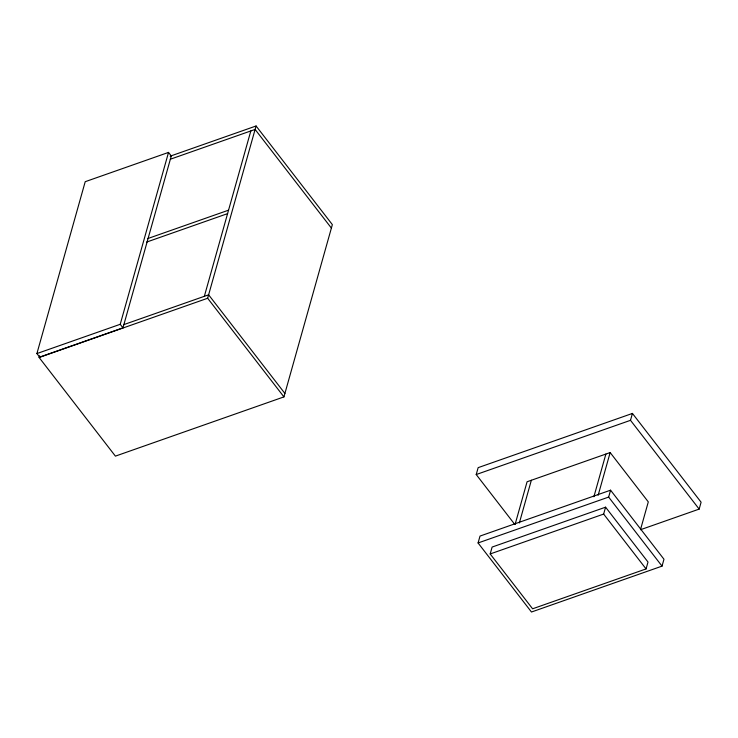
<?xml version="1.0" encoding="UTF-8"?>
<svg xmlns="http://www.w3.org/2000/svg" width="738" height="738" viewBox="0 0 738 738"><rect width="100%" height="100%" fill="white"/><g stroke="black" fill="none" stroke-linecap="round" stroke-linejoin="round"><path stroke-width="1.11" d="M36.9 353.576L85.211 181.696L168.532 152.406L171.281 155.958L122.96 327.847L39.649 357.127L36.9 353.576L120.22 324.296L168.532 152.406M170.174 156.179L256.077 125.986L332.358 224.629L283.936 396.896L115.405 456.13L39.114 357.487L39.603 355.762M204.343 296.307L250.828 130.93M283.936 396.896L207.655 298.253L256.077 125.986M514.746 524.377L476.213 474.543L478.15 467.652L632.438 413.428L701.1 502.209L699.163 509.1L640.492 529.718M478.076 542.965L480.014 536.074L610.575 490.189L663.969 559.238L662.032 566.129L531.48 612.014L478.076 542.965L608.638 497.08L610.575 490.189M490.18 553.952L492.117 547.061L605.584 507.181L648.001 562.033L646.064 568.924L532.596 608.795L490.18 553.952L603.647 514.072L605.584 507.181M515.078 524.46L527.08 481.766L610.16 452.56L648.296 501.886L640.612 529.257M519.349 522.956L531.351 480.263M593.887 496.757L605.88 454.064M598.158 495.263L610.16 452.56M699.163 509.1L630.501 420.319L632.438 413.428M170.293 159.242L255.108 129.436L331.39 228.079M147.48 238.669L228.559 210.173M146.511 242.119L227.59 213.623M123.809 324.619L208.623 294.813L284.905 393.455M39.114 357.487L207.655 298.253M476.213 474.543L630.501 420.319M608.638 497.08L662.032 566.129M603.647 514.072L646.064 568.924M120.22 324.296L122.96 327.847"/></g></svg>
